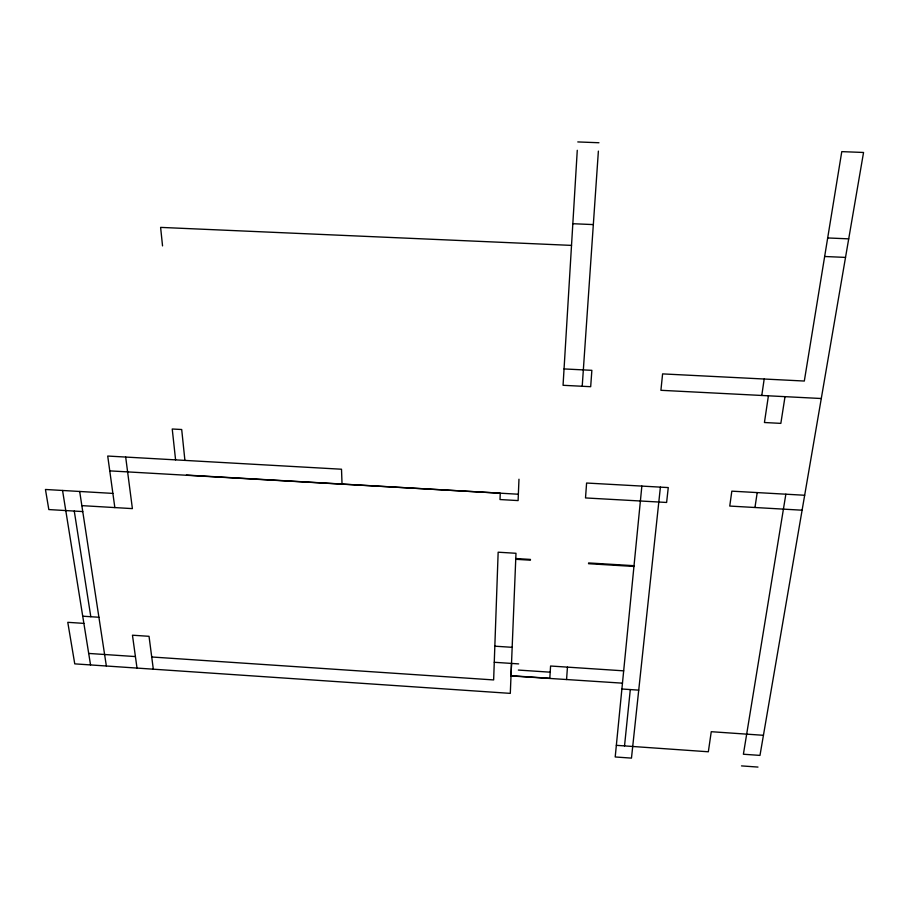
<?xml version="1.0" encoding="UTF-8"?>
<svg xmlns="http://www.w3.org/2000/svg" width="909" height="909" viewBox="0 0 909 909"><rect width="100%" height="100%" fill="white"/><g stroke="black" fill="none" stroke-linecap="round" stroke-linejoin="round"><path stroke-width="1.36" d="M518.971 479.225L518.107 500.586L500.018 499.541L500.245 493.189L109.762 470.873M511.551 663.434L511.017 675.717L549.809 678.307L550.581 666.013L623.676 670.842M577.272 150.292L563.057 385.291L590.68 386.7L591.861 370.327L564.046 368.929M582.214 386.268L598.383 151.11M566.568 679.534L567.443 667.126M641.856 486.088L586.6 483.031L585.51 497.939L666.615 502.461L668.263 487.576L641.856 486.088L615.2 756.97L631.471 758.117L660.4 487.133M624.528 745.903L630.301 689.567M761.787 395.472L764.185 379.019M768.412 395.813L764.435 422.515L780.842 423.378L785.012 396.665M754.981 507.381L757.208 492.587M785.853 494.201L743.392 754.231L759.981 755.402L863.55 152.473L841.779 151.633L804.317 381.041L662.593 373.894L660.911 390.302L821.281 398.517M577.783 141.929L598.951 142.747M572.829 223.716L593.327 224.591M827.679 237.953L848.711 238.851M571.522 245.396L160.609 227.386L162.541 245.907M824.656 256.497L845.529 257.406M804.67 495.257L731.825 491.155L729.757 506.063L802.102 510.199M186.447 475.077L518.369 494.235M112.875 493.405L45.45 489.474L48.825 509.563L82.753 511.574M81.844 505.631L132.396 508.62L125.681 457.057M515.778 558.524L530.436 559.421L530.402 560.183L515.744 559.296M634.028 565.693L588.612 562.944L588.555 563.705L633.948 566.455M82.719 616.2L98.911 617.256M494.837 646.185L512.199 647.322M83.878 623.381L67.777 622.324L74.754 663.865L510.301 693.374L515.982 553.286L498.155 552.206L493.644 679.932L151.723 656.991M511.051 675.932L622.46 683.159M494.269 662.286L518.664 663.9M518.369 670.069L550.195 672.183M621.892 688.999L638.732 690.136M88.696 653.435L135.418 656.571M763.435 735.301L711.258 731.7L708.338 751.777L616.347 745.335M741.494 765.901L757.981 767.071M62.551 490.474L90.548 664.945M74.265 511.074L90.809 616.722M79.685 491.474L106.364 666.013M114.841 507.586L107.716 456.045L341.511 469.226L342.034 484.065M137.009 668.092L132.464 635.209L149.031 636.311L153.314 669.194M175.585 459.874L172.233 429.003L181.698 429.514L184.913 460.397"/></g></svg>
